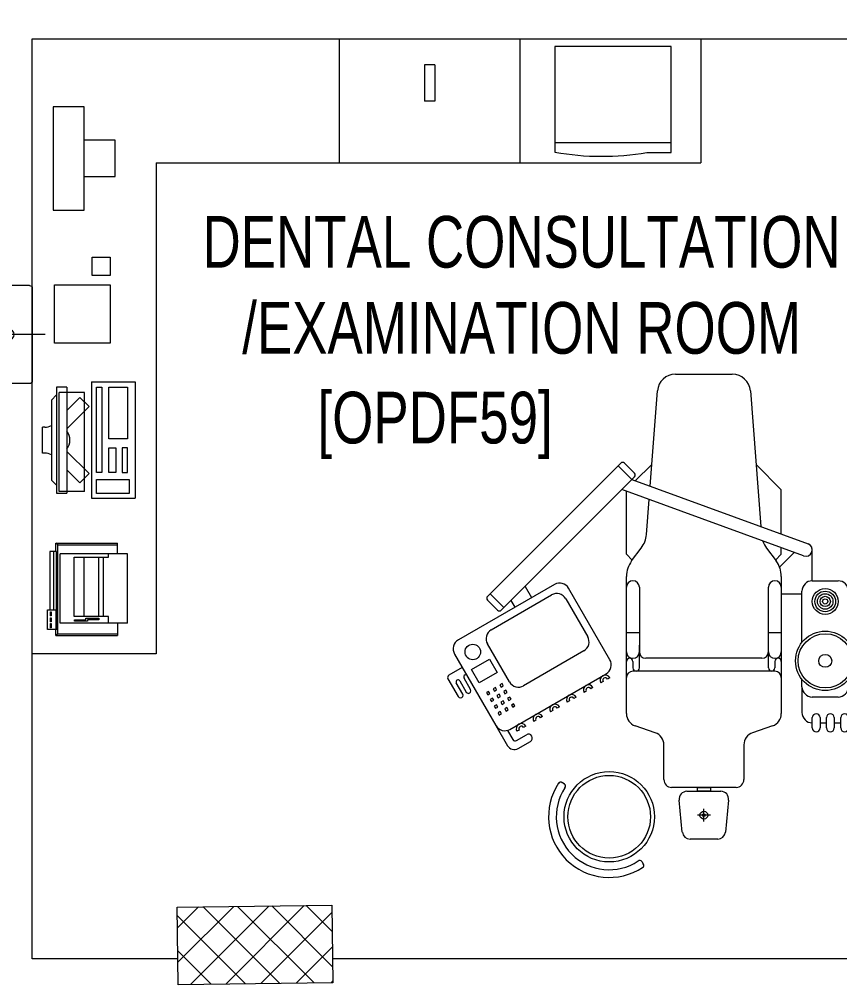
# Model space of a CAD drawing. Header units: millimetres. Extents: x -2143172 to 5255, y -610845 to 279739.
# Drawn here: x -1088167 to -1084990, y -580211 to -576472 of the extents above; entities that cross this region are included whole.
import ezdxf

# ---------------------------------------------------------------- set-up
doc = ezdxf.new("R2010")
doc.units = ezdxf.units.MM
doc.header["$LTSCALE"] = 30
doc.linetypes.add('HIDDEN', pattern=[9.525, 6.35, -3.175])
doc.layers.get('0').update_dxf_attribs({"lineweight": 5})
for name, color, linetype, lineweight in [('72_EGR_BASE_TEXT', 7, 'Continuous', 5), ('C-HYDR-CTCH', 6, 'Continuous', 5), ('Hatch', 252, 'Continuous', 5), ('LOADING', 163, 'Continuous', 5), ('SANIT', 250, 'Continuous', 5), ('Structure', 20, 'Continuous', 5), ('Walls', 32, 'Continuous', 5)]:
    doc.layers.add(name, color=color, linetype=linetype, lineweight=lineweight)
doc.styles.add('X3G_ENTITY_9EC9', font='swisscl.ttf', dxfattribs={"height": 0.2})
doc.styles.add('X3G_ENTITY_9F38', font='swisscl.ttf', dxfattribs={"height": 0.2})

# ---------------------------------------------------------------- blocks, each defined once
blk = doc.blocks.new('WC manta')
at = {"layer": 'SANIT'}
for p, q in [((-0.12, 0.19), (0.41, 0.19)), ((-0.13, 0.18), (-0.13, -0.18)), ((0.109, 0.18), (0.109, -0.18)), ((0.239, 0.13), (0.41, 0.13)), ((0.05, 0.09), (0.05, -0.09)), ((0.209, 0.1), (0.209, -0.1)), ((0.229, 0.1), (0.229, -0.1)), ((0.2955, 0.051), (0.3581, 0.0393)), ((-0.18, 0), (0.65, 0)), ((0.2955, -0.051), (0.3581, -0.0393)), ((0.239, -0.13), (0.41, -0.13)), ((-0.12, -0.19), (0.41, -0.19))]:
    blk.add_line(p, q, dxfattribs=at)
for centre, radius in [((0.159, 0.0752), 0.01), ((-0.04, 0), 0.02), ((0.159, -0.0753), 0.01)]:
    blk.add_circle(centre, radius, dxfattribs=at)
for centre, radius, start, end in [((-0.12, 0.18), 0.01, 90, 180), ((-0.05, 0.09), 0.1, 0, 90), ((0.119, 0.18), 0.01, 90, 180), ((0.41, 0), 0.19, 270, 90), ((0.239, 0.1), 0.03, 90, 180), ((0.259, 0.1), 0.03, 90, 180), ((0.3147, 0), 0.13, 270, 90), ((0.41, 0), 0.13, 270, 90), ((0.2882, 0.0117), 0.04, 79.4289, 141.525), ((0.3271, 0.0044), 0.04, 79.4289, 166.4176), ((0.3507, 0), 0.04, 280.5711, 79.4289), ((0.3029, 0), 0.0588, 141.525, 218.475), ((0.3454, 0), 0.0588, 166.4176, 193.5824), ((0.2882, -0.0117), 0.04, 218.475, 280.5711), ((0.3271, -0.0044), 0.04, 193.5824, 280.5711), ((-0.05, -0.09), 0.1, 270, 0), ((0.239, -0.1), 0.03, 180, 270), ((0.259, -0.1), 0.03, 180, 270), ((-0.12, -0.18), 0.01, 180, 270), ((0.119, -0.18), 0.01, 180, 270)]:
    blk.add_arc(centre, radius, start, end, dxfattribs=at)
blk = doc.blocks.new('A$C47696aed')
at = {"layer": 'Hatch'}
h = blk.add_hatch(dxfattribs=at)
h.set_pattern_fill('ANSI37', color=256, scale=30)
h.paths.add_polyline_path([(50952.7, 21917.9), (50348.7, 21909.7), (50352.6, 21621.3), (50956.6, 21629.5)])
h.paths.add_polyline_path([(43791.9, 21910.1), (43208.4, 21904.7), (43188.5, 21613.3), (43772, 21618.7)])
h.paths.add_polyline_path([(29414.9, 21902.8), (28815.8, 21898.7), (28810.1, 21605.6), (29409.2, 21609.7)])
h.paths.add_polyline_path([(36600.2, 21904.9), (35999, 21897.4), (35990.7, 21611.8), (36591.9, 21619.3)])
h.paths.add_polyline_path([(22195.7, 21912), (21589.3, 21890.2), (21603.8, 21597.6), (22210.2, 21619.5)])
h.paths.add_polyline_path([(15459.1, 21901.7), (14237.2, 21925.6), (14230.7, 21629.5), (15452.7, 21605.5)])
h.paths.add_polyline_path([(15473.2, 14701.6), (14258.2, 14685.8), (14244.7, 14393.4), (15459.7, 14409.1)])
h.paths.add_polyline_path([(15447.1, 7508.4), (14244, 7492.4), (14238.3, 7199.4), (15441.4, 7215.3)])
h.paths.add_polyline_path([(15465.6, 309.7), (14269, 298.3), (14271.8, 3.8), (15468.5, 15.2)])
h.paths.add_polyline_path([(7830.6, 311.8), (7227.1, 308.1), (7237.7, 22.6), (7841.3, 26.3)])
h.paths.add_polyline_path([(7815.2, 7509.8), (7218.4, 7511.4), (7218.2, 7210.2), (7815.1, 7208.6)])
h.paths.add_polyline_path([(7825.1, 14699.4), (7205.8, 14700.6), (7195.2, 14397.6), (7814.5, 14396.4)])
h.paths.add_polyline_path([(7801.7, 21878.7), (7201.1, 21893.2), (7197.5, 21603.6), (7798.1, 21589.1)])
h.paths.add_polyline_path([(602.6, 21876.9), (0, 21899.6), (1.9, 21611.2), (604.5, 21588.5)])
h.paths.add_polyline_path([(610.4, 7498.6), (8.3, 7491.6), (11.7, 7200), (613.7, 7206.9)])
h.paths.add_polyline_path([(627.9, 303.9), (29.5, 302.9), (34.3, 2.3), (632.7, 3.3)])
h.paths.add_polyline_path([(22214.6, 317.2), (21608.9, 304.3), (21614.6, 3.1), (22220.3, 16)])
h.paths.add_polyline_path([(22208.1, 7509.7), (21613.7, 7492.1), (21615.8, 7195.5), (22210.2, 7213.1)])
h.paths.add_polyline_path([(22199.3, 14717.7), (21600.4, 14710), (21604.4, 14409.9), (22203.4, 14417.6)])
h.paths.add_polyline_path([(29399.7, 14702.4), (28797.7, 14707.1), (28802, 14415), (29403.9, 14410.3)])
h.paths.add_polyline_path([(29403.4, 7519.8), (28799.6, 7502.2), (28813, 7202.1), (29413.1, 7223.2)])
h.paths.add_polyline_path([(29419.5, 303.8), (28815.7, 310.4), (28813.3, 24.7), (29417.2, 18.1)])
h.paths.add_polyline_path([(36618, 314.2), (36020.7, 299.7), (36029.7, 0), (36627, 14.6)])
h.paths.add_polyline_path([(36610.7, 7502.6), (36009.5, 7504.5), (36010.6, 7207.3), (36611.9, 7205.4)])
h.paths.add_polyline_path([(36574.3, 14706.4), (35993.4, 14711.1), (36013.1, 14421.3), (36594, 14416.6)])
h.paths.add_polyline_path([(43777.6, 14705.7), (43180, 14719.4), (43182, 14427.5), (43779.6, 14413.8)])
h.paths.add_polyline_path([(43778.6, 7507.1), (43210.2, 7499.5), (43212, 7205.4), (43780.5, 7213)])
h.paths.add_polyline_path([(43815.7, 310), (43210.4, 307.3), (43211.8, 2.8), (43817, 5.4)])
h.paths.add_polyline_path([(50989.9, 309.5), (50401.9, 325.5), (50388.7, 18.3), (50976.7, 2.3)])
h.paths.add_polyline_path([(50974.1, 7508.9), (50370.9, 7510), (50368.9, 7213.4), (50972.2, 7212.3)])
at = {"layer": 'C-HYDR-CTCH', "color": 4, "flags": 128}
blk.add_lwpolyline([(21600.4, 14710), (22199.3, 14717.7), (22203.4, 14417.6), (21604.4, 14409.9), (21600.4, 14710)], dxfattribs=at)
blk = doc.blocks.new('ME19011A-P')
for p, q in [((-0.425, 0), (0.425, 0)), ((-0.425, 0), (-0.425, -0.015)), ((0.425, 0), (0.425, -0.015)), ((-0.425, -0.015), (0.425, -0.015)), ((-0.3675, -0.0198), (-0.2325, -0.0198)), ((-0.3675, -0.0198), (-0.3675, -0.0399)), ((-0.36, -0.015), (-0.36, -0.0198)), ((-0.24, -0.015), (-0.24, -0.0198)), ((-0.2325, -0.0198), (-0.2325, -0.0399)), ((-0.15, -0.015), (-0.15, -0.04)), ((-0.15, -0.025), (0, -0.025)), ((-0.0606, -0.0371), (-0.0787, -0.0432)), ((-0.0402, -0.0312), (-0.0496, -0.0337)), ((-0.0376, -0.0409), (-0.0402, -0.0312)), ((0, -0.015), (0, -0.04)), ((0.1, -0.015), (0.1, -0.045)), ((0.1, -0.035), (0.2, -0.035)), ((0.2, -0.045), (0.2, -0.015)), ((0.2818, -0.015), (0.2484, -0.015)), ((0.2484, -0.0243), (0.2484, -0.015)), ((0.2818, -0.0243), (0.2484, -0.0243)), ((0.2818, -0.0243), (0.2818, -0.015)), ((0.3211, -0.015), (0.2877, -0.015)), ((0.2877, -0.015), (0.2877, -0.0531)), ((0.3211, -0.0243), (0.2877, -0.0243)), ((0.3211, -0.0531), (0.3211, -0.015)), ((0.3623, -0.015), (0.3289, -0.015)), ((0.3289, -0.015), (0.3289, -0.0531)), ((0.3623, -0.0243), (0.3289, -0.0243)), ((0.3623, -0.0531), (0.3623, -0.015)), ((0.3682, -0.0243), (0.3682, -0.015)), ((0.3682, -0.015), (0.4016, -0.015)), ((0.3682, -0.0243), (0.4016, -0.0243)), ((0.4016, -0.0243), (0.4016, -0.015)), ((-0.3675, -0.0399), (-0.2325, -0.0399)), ((-0.15, -0.04), (-0.1187, -0.04)), ((-0.0887, -0.04), (-0.0637, -0.04)), ((-0.0787, -0.0432), (-0.077, -0.0497)), ((-0.0582, -0.046), (-0.077, -0.0497)), ((-0.047, -0.0434), (-0.0376, -0.0409)), ((-0.0379, -0.04), (0, -0.04)), ((0.1, -0.045), (0.2, -0.045)), ((0.2877, -0.0531), (0.3211, -0.0531)), ((0.3289, -0.0531), (0.3623, -0.0531))]:
    blk.add_line(p, q)
at = {"color": 8, "const_width": 0.000601}
for points in [[(0.3044, -0.0531, -0.184574), (0.2977, -0.0636, -1.44364), (0.2961, -0.0581, -0.837915), (0.2969, -0.0664, -0.30536), (0.2839, -0.062, -1.584726), (0.2894, -0.0609, -0.253153), (0.2827, -0.0684, -0.874198), (0.2775, -0.0585, -0.915253), (0.2791, -0.0658, -0.223821), (0.2683, -0.0644, -1.703343), (0.272, -0.0597, -0.588962), (0.2621, -0.068, -0.717795), (0.2625, -0.0581, -0.983104), (0.2645, -0.0644, -0.326362), (0.2534, -0.0609, -0.758716), (0.2609, -0.0514, -0.906186), (0.2593, -0.0565, -0.189488), (0.2526, -0.0522, -0.7948), (0.2613, -0.0423, -1.223996), (0.2574, -0.047, -0.072149), (0.2534, -0.0403, -0.645886), (0.2609, -0.0324, -1.366917), (0.2574, -0.0371, -0.078415), (0.2542, -0.0308, -0.723006), (0.2613, -0.0256, -1.105484), (0.2582, -0.0292, -0.221197), (0.2566, -0.0243, -0.221197)], [(0.3456, -0.0531, 0.184574), (0.3523, -0.0636, 1.44364), (0.3539, -0.0581, 0.837915), (0.3531, -0.0664, 0.30536), (0.3661, -0.062, 1.584726), (0.3606, -0.0609, 0.253153), (0.3673, -0.0684, 0.874198), (0.3725, -0.0585, 0.915253), (0.3709, -0.0658, 0.223821), (0.3817, -0.0644, 1.703343), (0.378, -0.0597, 0.588962), (0.3879, -0.068, 0.717795), (0.3875, -0.0581, 0.983104), (0.3855, -0.0644, 0.326362), (0.3966, -0.0609, 0.758716), (0.3891, -0.0514, 0.906186), (0.3907, -0.0565, 0.189488), (0.3974, -0.0522, 0.7948), (0.3887, -0.0423, 1.223996), (0.3926, -0.047, 0.072149), (0.3966, -0.0403, 0.645886), (0.3891, -0.0324, 1.366917), (0.3926, -0.0371, 0.078415), (0.3958, -0.0308, 0.723006), (0.3887, -0.0256, 1.105484), (0.3918, -0.0292, 0.221197), (0.3934, -0.0243, 0.221197)]]:
    blk.add_lwpolyline(points, format="xyb", dxfattribs=at)
blk.add_lwpolyline([(-0.1187, -0.0482), (-0.0887, -0.0482), (-0.0887, -0.0382), (-0.1187, -0.0382)], close=True)
blk.add_circle((-0.0537, -0.04), 0.0075)
for centre, radius, start, end in [((-0.1037, -0.04), 0.01, 10.4593, 169.5407), ((-0.1037, -0.04), 0.0075, 14.0075, 165.9925), ((-0.0537, -0.04), 0.01, 45, 180)]:
    blk.add_arc(centre, radius, start, end)
blk = doc.blocks.new('M.44.57.64')
at = {"layer": 'LOADING', "xscale": 1000.000000000002, "yscale": 1000.000000000002, "zscale": 1000.000000000002, "rotation": 225.9999036123427}
blk.add_blockref('ME19011A-P', (-80806.9, 16720.7), dxfattribs=at)
blk = doc.blocks.new('3-Wall-hung vitreous china basin -  Khroma - 327651xx0 - 327651000 White-4272088-4-Second Floor Level')
at = {"layer": 'LOADING'}
for p, q in [((475, 489.5), (-225, 489.5)), ((-225, 489.5), (-225, 10)), ((475, 10), (475, 489.5)), ((105, 250), (145, 250)), ((105, 110), (105, 250)), ((145, 110), (145, 250)), ((105, 110), (145, 110))]:
    blk.add_line(p, q, dxfattribs=at)
blk = doc.blocks.new('D.110.51.53')
blk.add_lwpolyline([(285914, 4547), (286139, 4547), (286139, 4332), (285914, 4332), (285914, 4547)])
blk = doc.blocks.new('D.111.03.06')
blk.add_lwpolyline([(292372, 3690), (292442, 3690), (292442, 3620), (292372, 3620), (292372, 3690)])
blk = doc.blocks.new('D.122.06.11')
for points in [[(285783, 4268), (285783, 4268), (285783, 4388), (285713, 4388), (285643, 4388), (285643, 4268)], [(285513, 4148), (285913, 4148), (285913, 4268), (285513, 4268), (285513, 4148)]]:
    blk.add_lwpolyline(points)
blk = doc.blocks.new('ITCWLS1-P')
for p, q in [((-0.17, 0.45), (-0.17, 0)), ((-0.17, 0.45), (0, 0.45)), ((0, 0.45), (0, 0)), ((-0.2651, 0.43, 0), (-0.3051, 0.43, 0)), ((-0.3051, 0.43, 0), (-0.3051, 0.02, 0)), ((-0.2651, 0.43, 0), (-0.2651, 0.02, 0)), ((-0.1496, 0.4305), (-0.1291, 0.4305)), ((-0.1291, 0.4305), (-0.1291, 0.4089)), ((-0.3251, 0.38, 0), (-0.3051, 0.4, 0)), ((-0.3251, 0.38, 0), (-0.3251, 0.07, 0)), ((-0.3251, 0.07, 0), (-0.3051, 0.05, 0)), ((-0.3051, 0.02, 0), (-0.2651, 0.02, 0)), ((-0.17, 0), (0, 0))]:
    blk.add_line(p, q)
at = {"color": 8, "linetype": 'HIDDEN'}
for p, q in [((-0.197, 0.4094), (-0.295, 0.4094)), ((-0.295, 0.0264), (-0.295, 0.4094)), ((-0.197, 0.0264), (-0.197, 0.4094)), ((-0.197, 0.0264), (-0.295, 0.0264))]:
    blk.add_line(p, q, dxfattribs=at)
at = {"color": 1, "extrusion": (2.48281e-10, 3.18408e-10, -1)}
for p, q in [((-0.2651, 0.3395), (-0.2144, 0.3902)), ((-0.1791, 0.3548), (-0.2144, 0.3902)), ((-0.2651, 0.2688), (-0.1791, 0.3548))]:
    blk.add_line(p, q, dxfattribs=at)
at = {"color": 1}
for p, q in [((-0.3503, 0.275), (-0.3596, 0.275)), ((-0.3596, 0.175), (-0.3596, 0.275)), ((-0.3503, 0.175), (-0.3596, 0.175))]:
    blk.add_line(p, q, dxfattribs=at)
at = {"color": 1, "extrusion": (2.48281e-10, -3.18408e-10, -1)}
for p, q in [((-0.2651, 0.1812), (-0.1791, 0.0952)), ((-0.2651, 0.1105), (-0.2144, 0.0598)), ((-0.1791, 0.0952), (-0.2144, 0.0598))]:
    blk.add_line(p, q, dxfattribs=at)
blk.add_lwpolyline([(-0.1291, 0.4089), (-0.1291, 0.1), (-0.1496, 0.1), (-0.1496, 0.4305)])
for points in [[(-0.1019, 0.4305), (-0.0304, 0.4305), (-0.0304, 0.2294), (-0.1019, 0.2294)], [(-0.1019, 0.1954), (-0.0747, 0.1954), (-0.0747, 0.1), (-0.1019, 0.1)], [(-0.0304, 0.1954), (-0.0508, 0.1954), (-0.0508, 0.1), (-0.0304, 0.1)], [(-0.1496, 0.0727), (-0.0236, 0.0727), (-0.0236, 0.0182), (-0.1496, 0.0182)]]:
    blk.add_lwpolyline(points, close=True)
at = {"color": 250, "linetype": 'Continuous'}
for points in [[(-0.1496, 0.1), (-0.1496, 0.1), (-0.1496, 0.1), (-0.1496, 0.1), (-0.1496, 0.1), (-0.1496, 0.1), (-0.1496, 0.1), (-0.1496, 0.1), (-0.1496, 0.1)], [(-0.1496, 0.1), (-0.1496, 0.1), (-0.1496, 0.1), (-0.1496, 0.1), (-0.1496, 0.1), (-0.1496, 0.1), (-0.1496, 0.1), (-0.1496, 0.1), (-0.1496, 0.1), (-0.1496, 0.1), (-0.1496, 0.1), (-0.1496, 0.1), (-0.1496, 0.1), (-0.1496, 0.1), (-0.1496, 0.1), (-0.1496, 0.1), (-0.1496, 0.1), (-0.1496, 0.1)], [(-0.1496, 0.1), (-0.1496, 0.1), (-0.1496, 0.1), (-0.1496, 0.1), (-0.1496, 0.1), (-0.1496, 0.1), (-0.1496, 0.1), (-0.1496, 0.1), (-0.1496, 0.1), (-0.1496, 0.1)], [(-0.1496, 0.1), (-0.1496, 0.1), (-0.1496, 0.1), (-0.1496, 0.1), (-0.1496, 0.1), (-0.1496, 0.1), (-0.1496, 0.1)], [(-0.1496, 0.1), (-0.1496, 0.1), (-0.1496, 0.1), (-0.1496, 0.1), (-0.1496, 0.1), (-0.1496, 0.1), (-0.1496, 0.1), (-0.1496, 0.1), (-0.1496, 0.1), (-0.1496, 0.1)], [(-0.1496, 0.1), (-0.1496, 0.1), (-0.1496, 0.1), (-0.1496, 0.1), (-0.1496, 0.1), (-0.1496, 0.1), (-0.1496, 0.1), (-0.1496, 0.1), (-0.1496, 0.1), (-0.1496, 0.1), (-0.1496, 0.1), (-0.1496, 0.1), (-0.1496, 0.1), (-0.1496, 0.1), (-0.1496, 0.1)], [(-0.1496, 0.1), (-0.1496, 0.1), (-0.1496, 0.1), (-0.1496, 0.1), (-0.1496, 0.1), (-0.1496, 0.1), (-0.1496, 0.1), (-0.1496, 0.1), (-0.1496, 0.1), (-0.1496, 0.1)], [(-0.1496, 0.1), (-0.1496, 0.1), (-0.1496, 0.1), (-0.1496, 0.1), (-0.1496, 0.1), (-0.1496, 0.1), (-0.1496, 0.1), (-0.1496, 0.1), (-0.1496, 0.1), (-0.1496, 0.1)], [(-0.1496, 0.1), (-0.1496, 0.1), (-0.1496, 0.1), (-0.1496, 0.1), (-0.1496, 0.1), (-0.1496, 0.1), (-0.1496, 0.1), (-0.1496, 0.1), (-0.1496, 0.1), (-0.1496, 0.1), (-0.1496, 0.1), (-0.1496, 0.1), (-0.1496, 0.1), (-0.1496, 0.1), (-0.1496, 0.1), (-0.1496, 0.1), (-0.1496, 0.1), (-0.1496, 0.1), (-0.1496, 0.1), (-0.1496, 0.1), (-0.1496, 0.1), (-0.1496, 0.1), (-0.1496, 0.1), (-0.1496, 0.1), (-0.1496, 0.1), (-0.1496, 0.1), (-0.1496, 0.1), (-0.1496, 0.1), (-0.1496, 0.1), (-0.1496, 0.1), (-0.1496, 0.1), (-0.1496, 0.1), (-0.1496, 0.1), (-0.1496, 0.1), (-0.1496, 0.1), (-0.1496, 0.1), (-0.1496, 0.1), (-0.1496, 0.1), (-0.1496, 0.1), (-0.1496, 0.1), (-0.1496, 0.1), (-0.1496, 0.1), (-0.1496, 0.1), (-0.1496, 0.1), (-0.1496, 0.1), (-0.1496, 0.1), (-0.1496, 0.1), (-0.1496, 0.1), (-0.1496, 0.1), (-0.1496, 0.1), (-0.1496, 0.1), (-0.1496, 0.1), (-0.1496, 0.1), (-0.1496, 0.1)], [(-0.1496, 0.1), (-0.1496, 0.1), (-0.1496, 0.1), (-0.1496, 0.1), (-0.1496, 0.1), (-0.1496, 0.1), (-0.1496, 0.1), (-0.1496, 0.1), (-0.1496, 0.1), (-0.1496, 0.1), (-0.1496, 0.1), (-0.1496, 0.1), (-0.1496, 0.1), (-0.1496, 0.1), (-0.1496, 0.1), (-0.1496, 0.1), (-0.1496, 0.1), (-0.1496, 0.1), (-0.1496, 0.1), (-0.1496, 0.1), (-0.1496, 0.1), (-0.1496, 0.1), (-0.1496, 0.1), (-0.1496, 0.1), (-0.1496, 0.1), (-0.1496, 0.1), (-0.1496, 0.1), (-0.1496, 0.1), (-0.1496, 0.1), (-0.1496, 0.1), (-0.1496, 0.1), (-0.1496, 0.1), (-0.1496, 0.1), (-0.1496, 0.1), (-0.1496, 0.1), (-0.1496, 0.1), (-0.1496, 0.1), (-0.1496, 0.1), (-0.1496, 0.1), (-0.1496, 0.1), (-0.1496, 0.1), (-0.1496, 0.1), (-0.1496, 0.1), (-0.1496, 0.1), (-0.1496, 0.1), (-0.1496, 0.1), (-0.1496, 0.1), (-0.1496, 0.1), (-0.1496, 0.1), (-0.1496, 0.1), (-0.1496, 0.1), (-0.1496, 0.1), (-0.1496, 0.1), (-0.1496, 0.1), (-0.1496, 0.1), (-0.1496, 0.1), (-0.1496, 0.1), (-0.1496, 0.1), (-0.1496, 0.1), (-0.1496, 0.1), (-0.1496, 0.1), (-0.1496, 0.1), (-0.1496, 0.1), (-0.1496, 0.1), (-0.1496, 0.1), (-0.1496, 0.1), (-0.1496, 0.1), (-0.1496, 0.1), (-0.1496, 0.1), (-0.1496, 0.1), (-0.1496, 0.1), (-0.1496, 0.1), (-0.1496, 0.1), (-0.1496, 0.1), (-0.1496, 0.1), (-0.1496, 0.1), (-0.1496, 0.1), (-0.1496, 0.1), (-0.1496, 0.1), (-0.1496, 0.1), (-0.1496, 0.1), (-0.1496, 0.1), (-0.1496, 0.1), (-0.1496, 0.1), (-0.1496, 0.1), (-0.1496, 0.1), (-0.1496, 0.1), (-0.1496, 0.1), (-0.1496, 0.1)], [(-0.1496, 0.1), (-0.1496, 0.1), (-0.1496, 0.1), (-0.1496, 0.1), (-0.1496, 0.1), (-0.1496, 0.1), (-0.1496, 0.1), (-0.1496, 0.1), (-0.1496, 0.1), (-0.1496, 0.1), (-0.1496, 0.1), (-0.1496, 0.1)], [(-0.1496, 0.1), (-0.1496, 0.1), (-0.1496, 0.1), (-0.1496, 0.1), (-0.1496, 0.1), (-0.1496, 0.1), (-0.1496, 0.1)], [(-0.1496, 0.1), (-0.1496, 0.1), (-0.1496, 0.1), (-0.1496, 0.1), (-0.1496, 0.1), (-0.1496, 0.1), (-0.1496, 0.1), (-0.1496, 0.1), (-0.1496, 0.1), (-0.1496, 0.1), (-0.1496, 0.1), (-0.1496, 0.1), (-0.1496, 0.1), (-0.1496, 0.1), (-0.1496, 0.1), (-0.1496, 0.1), (-0.1496, 0.1)], [(-0.1496, 0.1), (-0.1496, 0.1), (-0.1496, 0.1), (-0.1496, 0.1), (-0.1496, 0.1), (-0.1496, 0.1), (-0.1496, 0.1), (-0.1496, 0.1), (-0.1496, 0.1), (-0.1496, 0.1), (-0.1496, 0.1), (-0.1496, 0.1), (-0.1496, 0.1), (-0.1496, 0.1), (-0.1496, 0.1), (-0.1496, 0.1), (-0.1496, 0.1), (-0.1496, 0.1), (-0.1496, 0.1), (-0.1496, 0.1), (-0.1496, 0.1), (-0.1496, 0.1), (-0.1496, 0.1), (-0.1496, 0.1), (-0.1496, 0.1), (-0.1496, 0.1), (-0.1496, 0.1), (-0.1496, 0.1), (-0.1496, 0.1), (-0.1496, 0.1), (-0.1496, 0.1), (-0.1496, 0.1), (-0.1496, 0.1), (-0.1496, 0.1), (-0.1496, 0.1), (-0.1496, 0.1), (-0.1496, 0.1), (-0.1496, 0.1), (-0.1496, 0.1), (-0.1496, 0.1), (-0.1496, 0.1), (-0.1496, 0.1), (-0.1496, 0.1), (-0.1496, 0.1), (-0.1496, 0.1), (-0.1496, 0.1), (-0.1496, 0.1), (-0.1496, 0.1), (-0.1496, 0.1), (-0.1496, 0.1), (-0.1496, 0.1), (-0.1496, 0.1), (-0.1496, 0.1), (-0.1496, 0.1), (-0.1496, 0.1), (-0.1496, 0.1), (-0.1496, 0.1), (-0.1496, 0.1), (-0.1496, 0.1), (-0.1496, 0.1), (-0.1496, 0.1), (-0.1496, 0.1), (-0.1496, 0.1), (-0.1496, 0.1), (-0.1496, 0.1), (-0.1496, 0.1), (-0.1496, 0.1), (-0.1496, 0.1), (-0.1496, 0.1), (-0.1496, 0.1), (-0.1496, 0.1), (-0.1496, 0.1), (-0.1496, 0.1), (-0.1496, 0.1), (-0.1496, 0.1), (-0.1496, 0.1), (-0.1496, 0.1), (-0.1496, 0.1), (-0.1496, 0.1), (-0.1496, 0.1), (-0.1496, 0.1), (-0.1496, 0.1), (-0.1496, 0.1), (-0.1496, 0.1), (-0.1496, 0.1), (-0.1496, 0.1), (-0.1496, 0.1), (-0.1496, 0.1), (-0.1496, 0.1), (-0.1496, 0.1), (-0.1496, 0.1), (-0.1496, 0.1), (-0.1496, 0.1), (-0.1496, 0.1), (-0.1496, 0.1), (-0.1496, 0.1), (-0.1496, 0.1), (-0.1496, 0.1), (-0.1496, 0.1), (-0.1496, 0.1), (-0.1496, 0.1), (-0.1496, 0.1), (-0.1496, 0.1), (-0.1496, 0.1), (-0.1496, 0.1), (-0.1496, 0.1), (-0.1496, 0.1), (-0.1496, 0.1), (-0.1496, 0.1), (-0.1496, 0.1), (-0.1496, 0.1)], [(-0.1496, 0.1), (-0.1496, 0.1), (-0.1496, 0.1), (-0.1496, 0.1), (-0.1496, 0.1), (-0.1496, 0.1), (-0.1496, 0.1), (-0.1496, 0.1)]]:
    blk.add_lwpolyline(points, dxfattribs=at)
for points in [[(-0.1496, 0.1), (-0.1496, 0.1), (-0.1496, 0.1), (-0.1496, 0.1), (-0.1496, 0.1), (-0.1496, 0.1), (-0.1496, 0.1), (-0.1496, 0.1), (-0.1496, 0.1), (-0.1496, 0.1), (-0.1496, 0.1), (-0.1496, 0.1), (-0.1496, 0.1), (-0.1496, 0.1), (-0.1496, 0.1), (-0.1496, 0.1), (-0.1496, 0.1), (-0.1496, 0.1), (-0.1496, 0.1), (-0.1496, 0.1), (-0.1496, 0.1), (-0.1496, 0.1), (-0.1496, 0.1), (-0.1496, 0.1), (-0.1496, 0.1), (-0.1496, 0.1), (-0.1496, 0.1), (-0.1496, 0.1), (-0.1496, 0.1), (-0.1496, 0.1), (-0.1496, 0.1), (-0.1496, 0.1), (-0.1496, 0.1), (-0.1496, 0.1), (-0.1496, 0.1), (-0.1496, 0.1), (-0.1496, 0.1), (-0.1496, 0.1), (-0.1496, 0.1), (-0.1496, 0.1), (-0.1496, 0.1), (-0.1496, 0.1), (-0.1496, 0.1), (-0.1496, 0.1), (-0.1496, 0.1), (-0.1496, 0.1), (-0.1496, 0.1), (-0.1496, 0.1), (-0.1496, 0.1), (-0.1496, 0.1), (-0.1496, 0.1), (-0.1496, 0.1), (-0.1496, 0.1), (-0.1496, 0.1), (-0.1496, 0.1), (-0.1496, 0.1), (-0.1496, 0.1), (-0.1496, 0.1), (-0.1496, 0.1), (-0.1496, 0.1), (-0.1496, 0.1), (-0.1496, 0.1), (-0.1496, 0.1), (-0.1496, 0.1), (-0.1496, 0.1), (-0.1496, 0.1), (-0.1496, 0.1), (-0.1496, 0.1), (-0.1496, 0.1), (-0.1496, 0.1), (-0.1496, 0.1), (-0.1496, 0.1), (-0.1496, 0.1), (-0.1496, 0.1), (-0.1496, 0.1), (-0.1496, 0.1), (-0.1496, 0.1), (-0.1496, 0.1), (-0.1496, 0.1), (-0.1496, 0.1), (-0.1496, 0.1), (-0.1496, 0.1), (-0.1496, 0.1), (-0.1496, 0.1), (-0.1496, 0.1), (-0.1496, 0.1), (-0.1496, 0.1), (-0.1496, 0.1), (-0.1496, 0.1), (-0.1496, 0.1), (-0.1496, 0.1), (-0.1496, 0.1), (-0.1496, 0.1), (-0.1496, 0.1), (-0.1496, 0.1), (-0.1496, 0.1), (-0.1496, 0.1), (-0.1496, 0.1), (-0.1496, 0.1), (-0.1496, 0.1), (-0.1496, 0.1), (-0.1496, 0.1), (-0.1496, 0.1), (-0.1496, 0.1), (-0.1496, 0.1), (-0.1496, 0.1), (-0.1496, 0.1), (-0.1496, 0.1), (-0.1496, 0.1), (-0.1496, 0.1), (-0.1496, 0.1), (-0.1496, 0.1), (-0.1496, 0.1), (-0.1496, 0.1), (-0.1496, 0.1), (-0.1496, 0.1), (-0.1496, 0.1), (-0.1496, 0.1), (-0.1496, 0.1), (-0.1496, 0.1), (-0.1496, 0.1), (-0.1496, 0.1), (-0.1496, 0.1), (-0.1496, 0.1), (-0.1496, 0.1), (-0.1496, 0.1), (-0.1496, 0.1), (-0.1496, 0.1), (-0.1496, 0.1), (-0.1496, 0.1), (-0.1496, 0.1), (-0.1496, 0.1), (-0.1496, 0.1), (-0.1496, 0.1), (-0.1496, 0.1), (-0.1496, 0.1), (-0.1496, 0.1), (-0.1496, 0.1), (-0.1496, 0.1), (-0.1496, 0.1), (-0.1496, 0.1), (-0.1496, 0.1), (-0.1496, 0.1), (-0.1496, 0.1), (-0.1496, 0.1), (-0.1496, 0.1), (-0.1496, 0.1), (-0.1496, 0.1), (-0.1496, 0.1), (-0.1496, 0.1), (-0.1496, 0.1), (-0.1496, 0.1), (-0.1496, 0.1), (-0.1496, 0.1), (-0.1496, 0.1), (-0.1496, 0.1), (-0.1496, 0.1), (-0.1496, 0.1), (-0.1496, 0.1), (-0.1496, 0.1), (-0.1496, 0.1), (-0.1496, 0.1), (-0.1496, 0.1), (-0.1496, 0.1), (-0.1496, 0.1), (-0.1496, 0.1), (-0.1496, 0.1), (-0.1496, 0.1), (-0.1496, 0.1), (-0.1496, 0.1), (-0.1496, 0.1), (-0.1496, 0.1), (-0.1496, 0.1), (-0.1496, 0.1), (-0.1496, 0.1), (-0.1496, 0.1), (-0.1496, 0.1), (-0.1496, 0.1), (-0.1496, 0.1), (-0.1496, 0.1), (-0.1496, 0.1), (-0.1496, 0.1), (-0.1496, 0.1), (-0.1496, 0.1), (-0.1496, 0.1), (-0.1496, 0.1), (-0.1496, 0.1), (-0.1496, 0.1), (-0.1496, 0.1), (-0.1496, 0.1), (-0.1496, 0.1), (-0.1496, 0.1), (-0.1496, 0.1), (-0.1496, 0.1), (-0.1496, 0.1), (-0.1496, 0.1), (-0.1496, 0.1), (-0.1496, 0.1), (-0.1496, 0.1), (-0.1496, 0.1), (-0.1496, 0.1), (-0.1496, 0.1), (-0.1496, 0.1), (-0.1496, 0.1), (-0.1496, 0.1), (-0.1496, 0.1), (-0.1496, 0.1), (-0.1496, 0.1), (-0.1496, 0.1), (-0.1496, 0.1), (-0.1496, 0.1), (-0.1496, 0.1), (-0.1496, 0.1), (-0.1496, 0.1), (-0.1496, 0.1), (-0.1496, 0.1), (-0.1496, 0.1), (-0.1496, 0.1), (-0.1496, 0.1), (-0.1496, 0.1), (-0.1496, 0.1), (-0.1496, 0.1), (-0.1496, 0.1), (-0.1496, 0.1), (-0.1496, 0.1), (-0.1496, 0.1), (-0.1496, 0.1), (-0.1496, 0.1), (-0.1496, 0.1), (-0.1496, 0.1), (-0.1496, 0.1), (-0.1496, 0.1), (-0.1496, 0.1), (-0.1496, 0.1), (-0.1496, 0.1), (-0.1496, 0.1), (-0.1496, 0.1), (-0.1496, 0.1), (-0.1496, 0.1), (-0.1496, 0.1), (-0.1496, 0.1), (-0.1496, 0.1), (-0.1496, 0.1), (-0.1496, 0.1), (-0.1496, 0.1), (-0.1496, 0.1), (-0.1496, 0.1), (-0.1496, 0.1), (-0.1496, 0.1), (-0.1496, 0.1), (-0.1496, 0.1), (-0.1496, 0.1), (-0.1496, 0.1), (-0.1496, 0.1), (-0.1496, 0.1), (-0.1496, 0.1), (-0.1496, 0.1), (-0.1496, 0.1), (-0.1496, 0.1), (-0.1496, 0.1), (-0.1496, 0.1), (-0.1496, 0.1), (-0.1496, 0.1), (-0.1496, 0.1), (-0.1496, 0.1), (-0.1496, 0.1), (-0.1496, 0.1), (-0.1496, 0.1), (-0.1496, 0.1), (-0.1496, 0.1), (-0.1496, 0.1), (-0.1496, 0.1), (-0.1496, 0.1), (-0.1496, 0.1), (-0.1496, 0.1), (-0.1496, 0.1), (-0.1496, 0.1)], [(-0.1496, 0.1), (-0.1496, 0.1), (-0.1496, 0.1), (-0.1496, 0.1), (-0.1496, 0.1), (-0.1496, 0.1), (-0.1496, 0.1), (-0.1496, 0.1), (-0.1496, 0.1), (-0.1496, 0.1), (-0.1496, 0.1), (-0.1496, 0.1), (-0.1496, 0.1), (-0.1496, 0.1), (-0.1496, 0.1), (-0.1496, 0.1), (-0.1496, 0.1), (-0.1496, 0.1), (-0.1496, 0.1), (-0.1496, 0.1), (-0.1496, 0.1), (-0.1496, 0.1), (-0.1496, 0.1), (-0.1496, 0.1), (-0.1496, 0.1), (-0.1496, 0.1), (-0.1496, 0.1), (-0.1496, 0.1), (-0.1496, 0.1), (-0.1496, 0.1), (-0.1496, 0.1), (-0.1496, 0.1), (-0.1496, 0.1), (-0.1496, 0.1), (-0.1496, 0.1), (-0.1496, 0.1), (-0.1496, 0.1), (-0.1496, 0.1), (-0.1496, 0.1), (-0.1496, 0.1), (-0.1496, 0.1), (-0.1496, 0.1), (-0.1496, 0.1), (-0.1496, 0.1), (-0.1496, 0.1), (-0.1496, 0.1), (-0.1496, 0.1), (-0.1496, 0.1), (-0.1496, 0.1), (-0.1496, 0.1), (-0.1496, 0.1), (-0.1496, 0.1), (-0.1496, 0.1), (-0.1496, 0.1), (-0.1496, 0.1), (-0.1496, 0.1), (-0.1496, 0.1), (-0.1496, 0.1), (-0.1496, 0.1), (-0.1496, 0.1), (-0.1496, 0.1), (-0.1496, 0.1), (-0.1496, 0.1), (-0.1496, 0.1), (-0.1496, 0.1), (-0.1496, 0.1), (-0.1496, 0.1), (-0.1496, 0.1), (-0.1496, 0.1), (-0.1496, 0.1), (-0.1496, 0.1), (-0.1496, 0.1), (-0.1496, 0.1), (-0.1496, 0.1), (-0.1496, 0.1), (-0.1496, 0.1), (-0.1496, 0.1), (-0.1496, 0.1), (-0.1496, 0.1), (-0.1496, 0.1), (-0.1496, 0.1), (-0.1496, 0.1), (-0.1496, 0.1), (-0.1496, 0.1), (-0.1496, 0.1), (-0.1496, 0.1), (-0.1496, 0.1), (-0.1496, 0.1), (-0.1496, 0.1), (-0.1496, 0.1), (-0.1496, 0.1), (-0.1496, 0.1), (-0.1496, 0.1), (-0.1496, 0.1), (-0.1496, 0.1), (-0.1496, 0.1), (-0.1496, 0.1), (-0.1496, 0.1), (-0.1496, 0.1), (-0.1496, 0.1), (-0.1496, 0.1), (-0.1496, 0.1), (-0.1496, 0.1), (-0.1496, 0.1), (-0.1496, 0.1), (-0.1496, 0.1), (-0.1496, 0.1), (-0.1496, 0.1), (-0.1496, 0.1), (-0.1496, 0.1), (-0.1496, 0.1), (-0.1496, 0.1), (-0.1496, 0.1), (-0.1496, 0.1), (-0.1496, 0.1), (-0.1496, 0.1), (-0.1496, 0.1), (-0.1496, 0.1), (-0.1496, 0.1), (-0.1496, 0.1), (-0.1496, 0.1), (-0.1496, 0.1), (-0.1496, 0.1), (-0.1496, 0.1), (-0.1496, 0.1), (-0.1496, 0.1), (-0.1496, 0.1), (-0.1496, 0.1), (-0.1496, 0.1), (-0.1496, 0.1), (-0.1496, 0.1), (-0.1496, 0.1), (-0.1496, 0.1), (-0.1496, 0.1), (-0.1496, 0.1), (-0.1496, 0.1), (-0.1496, 0.1), (-0.1496, 0.1), (-0.1496, 0.1), (-0.1496, 0.1), (-0.1496, 0.1), (-0.1496, 0.1), (-0.1496, 0.1), (-0.1496, 0.1), (-0.1496, 0.1), (-0.1496, 0.1), (-0.1496, 0.1), (-0.1496, 0.1), (-0.1496, 0.1), (-0.1496, 0.1), (-0.1496, 0.1), (-0.1496, 0.1), (-0.1496, 0.1), (-0.1496, 0.1), (-0.1496, 0.1), (-0.1496, 0.1), (-0.1496, 0.1), (-0.1496, 0.1), (-0.1496, 0.1), (-0.1496, 0.1), (-0.1496, 0.1), (-0.1496, 0.1), (-0.1496, 0.1), (-0.1496, 0.1), (-0.1496, 0.1), (-0.1496, 0.1), (-0.1496, 0.1), (-0.1496, 0.1), (-0.1496, 0.1), (-0.1496, 0.1), (-0.1496, 0.1), (-0.1496, 0.1), (-0.1496, 0.1), (-0.1496, 0.1), (-0.1496, 0.1), (-0.1496, 0.1), (-0.1496, 0.1), (-0.1496, 0.1), (-0.1496, 0.1), (-0.1496, 0.1), (-0.1496, 0.1), (-0.1496, 0.1), (-0.1496, 0.1), (-0.1496, 0.1), (-0.1496, 0.1), (-0.1496, 0.1), (-0.1496, 0.1), (-0.1496, 0.1), (-0.1496, 0.1), (-0.1496, 0.1), (-0.1496, 0.1), (-0.1496, 0.1), (-0.1496, 0.1), (-0.1496, 0.1), (-0.1496, 0.1), (-0.1496, 0.1), (-0.1496, 0.1), (-0.1496, 0.1), (-0.1496, 0.1), (-0.1496, 0.1), (-0.1496, 0.1), (-0.1496, 0.1), (-0.1496, 0.1), (-0.1496, 0.1), (-0.1496, 0.1), (-0.1496, 0.1), (-0.1496, 0.1), (-0.1496, 0.1), (-0.1496, 0.1), (-0.1496, 0.1), (-0.1496, 0.1), (-0.1496, 0.1), (-0.1496, 0.1), (-0.1496, 0.1)], [(-0.1496, 0.1), (-0.1496, 0.1), (-0.1496, 0.1), (-0.1496, 0.1), (-0.1496, 0.1), (-0.1496, 0.1), (-0.1496, 0.1), (-0.1496, 0.1), (-0.1496, 0.1), (-0.1496, 0.1), (-0.1496, 0.1), (-0.1496, 0.1), (-0.1496, 0.1), (-0.1496, 0.1), (-0.1496, 0.1), (-0.1496, 0.1), (-0.1496, 0.1), (-0.1496, 0.1), (-0.1496, 0.1), (-0.1496, 0.1), (-0.1496, 0.1), (-0.1496, 0.1), (-0.1496, 0.1), (-0.1496, 0.1), (-0.1496, 0.1), (-0.1496, 0.1), (-0.1496, 0.1), (-0.1496, 0.1), (-0.1496, 0.1), (-0.1496, 0.1), (-0.1496, 0.1), (-0.1496, 0.1), (-0.1496, 0.1), (-0.1496, 0.1), (-0.1496, 0.1), (-0.1496, 0.1), (-0.1496, 0.1), (-0.1496, 0.1), (-0.1496, 0.1), (-0.1496, 0.1), (-0.1496, 0.1), (-0.1496, 0.1), (-0.1496, 0.1), (-0.1496, 0.1), (-0.1496, 0.1), (-0.1496, 0.1), (-0.1496, 0.1), (-0.1496, 0.1), (-0.1496, 0.1), (-0.1496, 0.1), (-0.1496, 0.1), (-0.1496, 0.1), (-0.1496, 0.1), (-0.1496, 0.1), (-0.1496, 0.1), (-0.1496, 0.1), (-0.1496, 0.1), (-0.1496, 0.1), (-0.1496, 0.1), (-0.1496, 0.1), (-0.1496, 0.1), (-0.1496, 0.1), (-0.1496, 0.1), (-0.1496, 0.1), (-0.1496, 0.1), (-0.1496, 0.1), (-0.1496, 0.1), (-0.1496, 0.1), (-0.1496, 0.1), (-0.1496, 0.1), (-0.1496, 0.1), (-0.1496, 0.1), (-0.1496, 0.1), (-0.1496, 0.1), (-0.1496, 0.1), (-0.1496, 0.1), (-0.1496, 0.1), (-0.1496, 0.1), (-0.1496, 0.1), (-0.1496, 0.1), (-0.1496, 0.1), (-0.1496, 0.1), (-0.1496, 0.1), (-0.1496, 0.1), (-0.1496, 0.1), (-0.1496, 0.1), (-0.1496, 0.1), (-0.1496, 0.1), (-0.1496, 0.1), (-0.1496, 0.1), (-0.1496, 0.1), (-0.1496, 0.1), (-0.1496, 0.1), (-0.1496, 0.1), (-0.1496, 0.1), (-0.1496, 0.1), (-0.1496, 0.1), (-0.1496, 0.1), (-0.1496, 0.1), (-0.1496, 0.1), (-0.1496, 0.1), (-0.1496, 0.1), (-0.1496, 0.1), (-0.1496, 0.1), (-0.1496, 0.1), (-0.1496, 0.1), (-0.1496, 0.1), (-0.1496, 0.1), (-0.1496, 0.1), (-0.1496, 0.1), (-0.1496, 0.1), (-0.1496, 0.1), (-0.1496, 0.1), (-0.1496, 0.1), (-0.1496, 0.1), (-0.1496, 0.1), (-0.1496, 0.1), (-0.1496, 0.1), (-0.1496, 0.1), (-0.1496, 0.1), (-0.1496, 0.1), (-0.1496, 0.1), (-0.1496, 0.1), (-0.1496, 0.1), (-0.1496, 0.1), (-0.1496, 0.1), (-0.1496, 0.1), (-0.1496, 0.1), (-0.1496, 0.1), (-0.1496, 0.1), (-0.1496, 0.1), (-0.1496, 0.1), (-0.1496, 0.1), (-0.1496, 0.1), (-0.1496, 0.1), (-0.1496, 0.1), (-0.1496, 0.1), (-0.1496, 0.1), (-0.1496, 0.1), (-0.1496, 0.1), (-0.1496, 0.1), (-0.1496, 0.1), (-0.1496, 0.1), (-0.1496, 0.1), (-0.1496, 0.1), (-0.1496, 0.1), (-0.1496, 0.1), (-0.1496, 0.1), (-0.1496, 0.1), (-0.1496, 0.1), (-0.1496, 0.1), (-0.1496, 0.1), (-0.1496, 0.1), (-0.1496, 0.1), (-0.1496, 0.1), (-0.1496, 0.1), (-0.1496, 0.1), (-0.1496, 0.1), (-0.1496, 0.1), (-0.1496, 0.1), (-0.1496, 0.1), (-0.1496, 0.1), (-0.1496, 0.1), (-0.1496, 0.1), (-0.1496, 0.1), (-0.1496, 0.1), (-0.1496, 0.1), (-0.1496, 0.1), (-0.1496, 0.1), (-0.1496, 0.1), (-0.1496, 0.1), (-0.1496, 0.1), (-0.1496, 0.1), (-0.1496, 0.1), (-0.1496, 0.1), (-0.1496, 0.1), (-0.1496, 0.1), (-0.1496, 0.1), (-0.1496, 0.1), (-0.1496, 0.1), (-0.1496, 0.1), (-0.1496, 0.1), (-0.1496, 0.1), (-0.1496, 0.1), (-0.1496, 0.1), (-0.1496, 0.1), (-0.1496, 0.1), (-0.1496, 0.1), (-0.1496, 0.1), (-0.1496, 0.1), (-0.1496, 0.1), (-0.1496, 0.1), (-0.1496, 0.1), (-0.1496, 0.1), (-0.1496, 0.1), (-0.1496, 0.1), (-0.1496, 0.1), (-0.1496, 0.1), (-0.1496, 0.1), (-0.1496, 0.1), (-0.1496, 0.1), (-0.1496, 0.1), (-0.1496, 0.1), (-0.1496, 0.1), (-0.1496, 0.1), (-0.1496, 0.1), (-0.1496, 0.1), (-0.1496, 0.1), (-0.1496, 0.1), (-0.1496, 0.1), (-0.1496, 0.1), (-0.1496, 0.1), (-0.1496, 0.1), (-0.1496, 0.1), (-0.1496, 0.1), (-0.1496, 0.1), (-0.1496, 0.1), (-0.1496, 0.1), (-0.1496, 0.1)]]:
    blk.add_lwpolyline(points, close=True, dxfattribs=at)
at = {"color": 1}
for centre, radius, start, end in [((-0.3503, 0.325), 0.05, 270, 300.3093), ((-0.3089, 0.225), 0.0556, 321.9431, 38.0569), ((-0.3503, 0.125), 0.05, 59.6907, 90)]:
    blk.add_arc(centre, radius, start, end, dxfattribs=at)
blk = doc.blocks.new('ITPPLT2C-P')
at = {"color": 0}
for p, q in [((0, 0), (0, -0.2262)), ((0.0252, 0), (0, 0)), ((0.0139, 0), (0.0139, -0.2262)), ((0.0252, 0), (0.0139, 0)), ((0.0229, 0.0318), (0.2618, 0.0318)), ((0.0304, 0.0256), (0.0229, 0.0318)), ((0.0229, 0), (0.0229, 0.0318)), ((0.0252, -0.2262), (0.0252, 0)), ((0.0304, -0.3182), (0.0304, 0.0256)), ((0.0304, 0.0256), (0.2618, 0.0256)), ((0.2618, -0.0096), (0.2618, 0.0318)), ((0.0401, -0.2769), (0.0401, -0.0096)), ((0.3, -0.0096), (0.0401, -0.0096)), ((0.0939, -0.2515), (0.0939, -0.0222)), ((0.0939, -0.0222), (0.2274, -0.0222)), ((0.1321, -0.2515), (0.1321, -0.0222)), ((0.1894, -0.2515), (0.1894, -0.0222)), ((0.2082, -0.2515), (0.2082, -0.0222)), ((0.2274, -0.0222), (0.2274, -0.0096)), ((0.3, -0.2769), (0.3, -0.0096)), ((-0.0091, -0.2262), (0.0267, -0.2262)), ((-0.0091, -0.3023), (-0.0091, -0.2262)), ((-0.0087, -0.2262), (0.0236, -0.2262)), ((-0.0087, -0.3023), (-0.0087, -0.2262)), ((0, -0.2262), (0.0252, -0.2262)), ((0.0023, -0.2495), (0.0023, -0.2334)), ((0.0023, -0.2334), (0.0045, -0.2334)), ((0.0045, -0.2495), (0.0023, -0.2495)), ((0.0023, -0.2721), (0.0023, -0.2562)), ((0.0023, -0.2562), (0.0045, -0.2562)), ((0.0045, -0.2334), (0.0045, -0.2495)), ((0.0045, -0.2562), (0.0045, -0.2721)), ((0.0139, -0.2262), (0.0252, -0.2262)), ((0.0236, -0.2262), (0.0236, -0.3023)), ((0.0267, -0.2262), (0.0267, -0.3023)), ((0.2274, -0.2515), (0.0939, -0.2515)), ((0.1395, -0.2575), (0.19, -0.2575)), ((0.1395, -0.2641), (0.1395, -0.2575)), ((0.19, -0.2575), (0.19, -0.2641)), ((0.2274, -0.2769), (0.2274, -0.2515)), ((0.0045, -0.2721), (0.0023, -0.2721)), ((0.0023, -0.295), (0.0023, -0.2793)), ((0.0023, -0.2793), (0.0045, -0.2793)), ((0.0045, -0.295), (0.0023, -0.295)), ((0.0045, -0.2793), (0.0045, -0.295)), ((0.3, -0.2769), (0.0401, -0.2769)), ((0.0947, -0.2701), (0.0947, -0.2641)), ((0.0947, -0.2641), (0.1395, -0.2641)), ((0.1457, -0.2701), (0.0947, -0.2701)), ((0.19, -0.2641), (0.1457, -0.2641)), ((0.1457, -0.2641), (0.1457, -0.2701)), ((0.2618, -0.2769), (0.2618, -0.3246)), ((0.0267, -0.3023), (-0.0091, -0.3023)), ((0.0236, -0.3023), (-0.0087, -0.3023)), ((0.0229, -0.3246), (0.0229, -0.3023)), ((0.0304, -0.3182), (0.0229, -0.3246)), ((0.0229, -0.3246), (0.2618, -0.3246)), ((0.0304, -0.3182), (0.2618, -0.3182))]:
    blk.add_line(p, q, dxfattribs=at)
blk = doc.blocks.new('D.121.03.06')
at = {"layer": 'LOADING'}
for p, q in [((286077.8, 7085), (286298.2, 7085)), ((285979.6, 6651.1), (286008, 7020.4)), ((286368, 7020.4), (286408.4, 6495)), ((285855.5, 6730), (285360.6, 6235)), ((285866.2, 6740.6), (285855.5, 6730)), ((285908.6, 6676.9), (285855.5, 6730)), ((285880.3, 6740.6), (285919.2, 6701.7)), ((285922.2, 6672), (285986.1, 6735.9)), ((286488, 6637.8), (286389.9, 6735.9)), ((285413.6, 6182), (285908.6, 6676.9)), ((285919.2, 6687.5), (285908.6, 6676.9)), ((285908.6, 6676.9), (286591.4, 6428.4)), ((286574.3, 6381.4), (285869.6, 6637.9)), ((285888, 6387.8), (285888, 6631.2)), ((286488, 6466), (286488, 6637.8)), ((285965.2, 6464), (285975.6, 6599.3)), ((285908, 6361.7), (285945.5, 6411.7)), ((286430.5, 6411.7), (286468, 6361.7)), ((286481, 6338.4), (286537.5, 6394.8)), ((286488, 6387.8), (286488, 6412.8)), ((286607.9, 6285), (286607.9, 6404.9)), ((285910.6, 6365.2), (285888, 6387.8)), ((286465.4, 6365.2), (286488, 6387.8)), ((285888, 5910), (285888, 6301.7)), ((286488, 6301.7), (286488, 5910)), ((286608, 6285), (286708, 6285)), ((285609.3, 6271.1), (285236.9, 6056.1)), ((285495.2, 6263.5), (285520.4, 6219.8)), ((285823.9, 5979.4), (285663.9, 6256.5)), ((285888, 6010), (285888, 6260)), ((285938, 6260), (285938, 6010)), ((286438, 6010), (286438, 6260)), ((286488, 6260), (286488, 6010)), ((286568, 6046.6), (286568, 6245)), ((286748, 6245), (286748, 6046.6)), ((285360.6, 6235), (285350, 6224.4)), ((285350, 6210.2), (285388.9, 6171.3)), ((285413.6, 6182), (285360.6, 6235)), ((285360.6, 6235), (285413.6, 6182)), ((285364.5, 6095.1), (285598.3, 6230.1)), ((285440.3, 6208.6), (285455.5, 6182.3)), ((285652.9, 6215.5), (285737.9, 6068.3)), ((286488, 6235), (286568, 6235)), ((285403, 6171.3), (285413.6, 6182)), ((285888, 6085), (285938, 6085)), ((286438, 6085), (286488, 6085)), ((285434.8, 5893.3), (285349.8, 6040.5)), ((285938, 5947.5), (285938, 6036.1)), ((286438, 5947.5), (286438, 6036.1)), ((285222.2, 6001.5), (285382.2, 5724.4)), ((285288.1, 5941.5), (285357.4, 5981.5)), ((285357.4, 5981.5), (285387.4, 5929.6)), ((285723.3, 6013.6), (285489.5, 5878.6)), ((286413, 5985), (285963, 5985)), ((285252.2, 5949.5), (285200.3, 5919.5)), ((285913, 5972.5), (285913, 5947.5)), ((286463, 5972.5), (286463, 5947.5)), ((285284.5, 5864.2), (285259.5, 5907.5)), ((285263.1, 5921.2), (285267.2, 5923.5)), ((285318.1, 5889.6), (285288.1, 5941.5)), ((285387.4, 5929.6), (285318.1, 5889.6)), ((285436.9, 5709.7), (285809.3, 5924.7)), ((285823.3, 5909.7), (285814.7, 5904.7)), ((285888, 5770.6), (285888, 5910)), ((286463, 5935), (285913, 5935)), ((286488, 5910), (286488, 5770.6)), ((285196.6, 5905.9), (285236.6, 5836.6)), ((285253.9, 5846.6), (285228.9, 5889.9)), ((285242.1, 5897.5), (285267.1, 5854.2)), ((285380.3, 5871.9), (285371.6, 5866.9)), ((285385.3, 5863.2), (285380.3, 5871.9)), ((285406.2, 5886.9), (285397.6, 5881.9)), ((285397.6, 5881.9), (285402.6, 5873.2)), ((285402.6, 5873.2), (285411.2, 5878.2)), ((285411.2, 5878.2), (285406.2, 5886.9)), ((285758.4, 5872.2), (285749.7, 5867.2)), ((285797.3, 5894.7), (285788.7, 5889.7)), ((286568, 5875), (286568, 5903.4)), ((286568, 5875), (286568, 5775)), ((286748, 5903.4), (286748, 5875)), ((285354.3, 5856.9), (285345.6, 5851.9)), ((285345.6, 5851.9), (285350.6, 5843.2)), ((285350.6, 5843.2), (285359.3, 5848.2)), ((285359.3, 5848.2), (285354.3, 5856.9)), ((285371.6, 5866.9), (285376.6, 5858.2)), ((285376.6, 5858.2), (285385.3, 5863.2)), ((285395.3, 5845.9), (285386.6, 5840.9)), ((285386.6, 5840.9), (285391.6, 5832.2)), ((285391.6, 5832.2), (285400.3, 5837.2)), ((285400.3, 5837.2), (285395.3, 5845.9)), ((285421.2, 5860.9), (285412.6, 5855.9)), ((285412.6, 5855.9), (285417.6, 5847.2)), ((285417.6, 5847.2), (285426.2, 5852.2)), ((285426.2, 5852.2), (285421.2, 5860.9)), ((285436.2, 5834.9), (285427.6, 5829.9)), ((285441.2, 5826.3), (285436.2, 5834.9)), ((285693.4, 5834.7), (285684.8, 5829.7)), ((285732.4, 5857.2), (285723.7, 5852.2)), ((286708, 5835), (286608, 5835)), ((285369.3, 5830.9), (285360.6, 5825.9)), ((285360.6, 5825.9), (285365.6, 5817.2)), ((285365.6, 5817.2), (285374.3, 5822.2)), ((285374.3, 5822.2), (285369.3, 5830.9)), ((285384.3, 5804.9), (285375.6, 5799.9)), ((285375.6, 5799.9), (285380.6, 5791.3)), ((285380.6, 5791.3), (285389.3, 5796.3)), ((285389.3, 5796.3), (285384.3, 5804.9)), ((285410.3, 5819.9), (285401.6, 5814.9)), ((285401.6, 5814.9), (285406.6, 5806.3)), ((285406.6, 5806.3), (285415.3, 5811.3)), ((285415.3, 5811.3), (285410.3, 5819.9)), ((285427.6, 5829.9), (285432.6, 5821.3)), ((285432.6, 5821.3), (285441.2, 5826.3)), ((285451.2, 5808.9), (285442.6, 5803.9)), ((285442.6, 5803.9), (285447.6, 5795.3)), ((285447.6, 5795.3), (285456.2, 5800.3)), ((285456.2, 5800.3), (285451.2, 5808.9)), ((285628.5, 5797.2), (285619.8, 5792.2)), ((285667.4, 5819.7), (285658.8, 5814.7)), ((285399.3, 5778.9), (285390.6, 5773.9)), ((285390.6, 5773.9), (285395.6, 5765.3)), ((285395.6, 5765.3), (285404.3, 5770.3)), ((285404.3, 5770.3), (285399.3, 5778.9)), ((285425.3, 5793.9), (285416.6, 5788.9)), ((285416.6, 5788.9), (285421.6, 5780.3)), ((285421.6, 5780.3), (285430.3, 5785.3)), ((285430.3, 5785.3), (285425.3, 5793.9)), ((285563.5, 5759.7), (285554.9, 5754.7)), ((285602.5, 5782.2), (285593.8, 5777.2)), ((285382.2, 5724.4), (285427.3, 5646.4)), ((285498.6, 5722.2), (285489.9, 5717.2)), ((285537.5, 5744.7), (285528.9, 5739.7)), ((285999.3, 5696.6), (285921.7, 5723.4)), ((286454.3, 5723.4), (286376.7, 5696.6)), ((286608, 5715), (286608, 5755)), ((286638, 5755), (286638, 5715)), ((286638, 5735), (286663, 5735)), ((286663, 5715), (286663, 5755)), ((286693, 5755), (286693, 5715)), ((286693, 5735), (286718, 5735)), ((286718, 5715), (286718, 5755)), ((286748, 5755), (286748, 5715)), ((285427.6, 5705.8), (285448.3, 5670.1)), ((285461.9, 5666.4), (285500.9, 5688.9)), ((285472.6, 5707.2), (285463.9, 5702.2)), ((285468.3, 5635.5), (285515.9, 5663)), ((286033, 5515), (286033, 5649.4)), ((286343, 5649.4), (286343, 5515)), ((285647.5, 5497.5), (285639.4, 5503.3)), ((286313, 5485), (286063, 5485)), ((286122.3, 5469.8), (286253.7, 5469.8)), ((286163, 5469.8), (286163, 5485)), ((286163, 5485), (286213, 5485)), ((286213, 5469.8), (286163, 5469.8)), ((286213, 5485), (286213, 5469.8)), ((286104.5, 5311), (286092.5, 5435.9)), ((286283.5, 5435.9), (286271.5, 5311)), ((286188, 5352.3), (286188, 5402.6)), ((286213.2, 5377.4), (286162.8, 5377.4)), ((286241.7, 5285), (286134.3, 5285)), ((285947.5, 5197.5), (285953.4, 5189.4))]:
    blk.add_line(p, q, dxfattribs=at)
for centre, radius in [((286658, 6205), 50), ((286658, 6205), 40), ((286658, 6205), 30), ((286658, 6205), 20), ((286658, 6205), 10), ((286658, 5975), 115), ((286658, 5975), 105), ((285292.9, 6009.4), 30), ((286658, 5975), 25), ((285821.3, 5371.3), 175), ((285821.3, 5371.3), 160), ((286188, 5377.4), 15.2), ((286188, 5377.4), 5.15)]:
    blk.add_circle(centre, radius, dxfattribs=at)
for centre, radius, start, end in [((286077.8, 7015), 70, 90, 175.6013), ((286298.2, 7015), 70, 4.3987, 90), ((285873.2, 6733.5), 10, 45, 135), ((285912.1, 6694.6), 10, 315, 45), ((285865.5, 6471.7), 100, 323.1301, 355.6013), ((286510.5, 6471.7), 100, 199.0591, 216.8699), ((286582.9, 6404.9), 25, 250, 70), ((286582.9, 6404.9), 25, 0, 70), ((285988, 6301.7), 100, 143.1301, 180), ((286388, 6301.7), 100, 0, 36.8699), ((285913, 6260), 25, 0, 180), ((286463, 6260), 25, 0, 180), ((286608, 6245), 40, 90, 180), ((286708, 6245), 40, 0, 90), ((285629.3, 6236.5), 40, 30, 120), ((285357, 6217.3), 10, 135, 225), ((285618.3, 6195.5), 40, 30, 120), ((285395.9, 6178.4), 10, 225, 315), ((285384.5, 6060.5), 40, 120, 210), ((285256.9, 6021.5), 40, 120, 210), ((285703.3, 6048.3), 40, 300, 30), ((285913, 6010), 25, 180, 0), ((285900.5, 5972.5), 12.5, 0, 180), ((285963, 6010), 25, 180, 270), ((286413, 6010), 25, 270, 0), ((286463, 6010), 25, 180, 0), ((286475.5, 5972.5), 12.5, 0, 180), ((285789.3, 5959.4), 40, 300, 30), ((285925.5, 5947.5), 12.5, 180, 0), ((286450.5, 5947.5), 12.5, 180, 0), ((285205.3, 5910.9), 10, 120, 210), ((285268.1, 5912.5), 10, 120, 210), ((285806, 5899.7), 20, 30, 210), ((285806, 5899.7), 10, 30, 210), ((285913, 5910), 25, 90, 180), ((286463, 5910), 25, 0, 90), ((285235.5, 5893.7), 7.62, 30, 210), ((285469.5, 5913.3), 40, 210, 300), ((285741.1, 5862.2), 20, 30, 210), ((285741.1, 5862.2), 10, 30, 210), ((286608, 5875), 40, 180, 270), ((286708, 5875), 40, 270, 0), ((285245.3, 5841.6), 10, 210, 30), ((285275.8, 5859.2), 10, 210, 30), ((285676.1, 5824.7), 20, 30, 210), ((285676.1, 5824.7), 10, 30, 210), ((285611.1, 5787.2), 20, 30, 210), ((285611.1, 5787.2), 10, 30, 210), ((285546.2, 5749.7), 20, 30, 210), ((285546.2, 5749.7), 10, 30, 210), ((285938, 5770.6), 50, 180, 250.9744), ((286438, 5770.6), 50, 289.0256, 360), ((286608, 5775), 40, 180, 270), ((286623, 5755), 15, 0, 180), ((286678, 5755), 15, 0, 180), ((286733, 5755), 15, 0, 180), ((285416.9, 5744.4), 40, 210, 300), ((285481.2, 5712.2), 20, 30, 210), ((285481.2, 5712.2), 10, 30, 210), ((285508.4, 5676), 15, 300, 120), ((285983, 5649.4), 50, 0, 70.9744), ((286393, 5649.4), 50, 109.0256, 180), ((286623, 5715), 15, 180, 360), ((286678, 5715), 15, 180, 360), ((286733, 5715), 15, 180, 360), ((285453.3, 5661.4), 30, 210, 300), ((285456.9, 5675.1), 10, 210, 300), ((285821.3, 5371.3), 235, 146.5682, 303.4318), ((285633.5, 5495.2), 10, 54.0209, 146.5682), ((285641.6, 5489.4), 10, 326.6867, 54.0209), ((286063, 5515), 30, 180, 270), ((286313, 5515), 30, 270, 0), ((285821.3, 5371.3), 205, 146.6867, 303.3133), ((286122.3, 5439.8), 30, 90, 187.5946), ((286253.7, 5439.8), 30, 352.4054, 90), ((286134.3, 5315), 30, 187.5946, 270), ((286241.7, 5315), 30, 270, 352.4054), ((285939.4, 5191.6), 10, 35.9791, 123.3133), ((285945.3, 5183.5), 10, 303.4318, 35.9791)]:
    blk.add_arc(centre, radius, start, end, dxfattribs=at)
blk = doc.blocks.new('Dental Sterilizer')
at = {"layer": 'LOADING'}
for p, q in [((-40485.8, -32478.8, 0.1), (-40935.8, -32478.8, 0.1)), ((-40935.8, -32478.8, 0.1), (-40935.8, -32888.3, 0.1)), ((-40485.8, -32889.4, 0.1), (-40485.8, -32478.8, 0.1)), ((-40935.8, -32850.6, 0.1), (-40485.8, -32850.6, 0.1)), ((-40579.8, -32889.4, 0.1), (-40485.8, -32889.4, 0.1))]:
    blk.add_line(p, q, dxfattribs=at)
blk.add_arc((-40754.9, -31881.8, 0.1), 1022.7, 259.8109, 279.8595, dxfattribs=at)

msp = doc.modelspace()

# ---------------------------------------------------------------- linework, layer by layer
at = {"layer": 'LOADING'}
for p, q in [((-1085527.9, -576548.1, 0.1), (-1085527.9, -577028.1, 0.1)), ((-1087637.4, -577028.1, 0.1), (-1087637.4, -578929, 0.1)), ((-1087637.4, -577028.1, 0.1), (-1085527.9, -577028.1, 0.1)), ((-1087637.4, -578929, 0.1), (-1088117.4, -578929, 0.1))]:
    msp.add_line(p, q, dxfattribs=at)
at = {"layer": 'Walls'}
for p, q in [((-1088117.4, -580110.5, 0.2), (-1088117.4, -576548.1, 0.2)), ((-1088117.4, -576548.1, 0.2), (-1084117.4, -576548.1, 0.2)), ((-1087553.3, -580110.5, 0.2), (-1088117.4, -580110.5, 0.2)), ((-1084117.5, -580110.5, 0.2), (-1086954.2, -580110.5, 0.2))]:
    msp.add_line(p, q, dxfattribs=at)

# ---------------------------------------------------------------- block references
at = {"layer": 'LOADING'}
for name, p, rotation in [('3-Wall-hung vitreous china basin -  Khroma - 327651xx0 - 327651000 White-4272088-4-Second Floor Level', (-1086452.9, -576538.6, 0.1), 180), ('D.122.06.11', (-1092184.1, -291297.7, 0.1), 270), ('D.111.03.06', (-1091505.1, -285021.7, 0.1), 270), ('D.110.51.53', (-1092363.1, -291586.7, 0.1), 270)]:
    msp.add_blockref(name, p, dxfattribs=dict(at, rotation=rotation))
for name, p in [('Dental Sterilizer', (-1045156.7, -544098.3, 0.1)), ('D.121.03.06', (-1371703.8, -584931.5, 0)), ('D.121.03.06', (-1371703.8, -584931.5, 0))]:
    msp.add_blockref(name, p, dxfattribs=at)
at = {"layer": 'LOADING', "extrusion": (8.01373e-06, 1.93988e-16, 1), "xscale": 1000.000000000011, "yscale": 1000.000000000011, "zscale": 1000.000000000011}
msp.add_blockref('ITCWLS1-P', (-1087718.2, -578326.7, -8.6), dxfattribs=at)
at = {"layer": 'LOADING', "extrusion": (-7.77425e-06, 2.55393e-17, -1), "xscale": -1000, "yscale": 999.9999999999977, "zscale": 1000}
msp.add_blockref('ITPPLT2C-P', (1088048.9, -578533.1, 8.4), dxfattribs=at)
at = {"layer": 'LOADING', "xscale": -1, "rotation": 135.9999036123427}
msp.add_blockref('M.44.57.64', (-1018474.7, -623269.6, 0.1), dxfattribs=at)
at = {"layer": 'SANIT', "xscale": -999.9999999999995, "yscale": 999.9999999999995, "zscale": 999.9999999999995}
msp.add_blockref('WC manta', (-1088247.4, -577693.1, 0.2), dxfattribs=at)
at = {"layer": 'Structure', "color": 3}
msp.add_blockref('A$C47696aed', (-1109156.4, -594620.4, 0.2), dxfattribs=at)

# ---------------------------------------------------------------- texts
at = {"layer": '72_EGR_BASE_TEXT', "insert": (-1086222, -577233.8, 0.2), "char_height": 200, "width": 3270.33, "attachment_point": 2, "style": 'X3G_ENTITY_9EC9'}
msp.add_mtext('DENTAL CONSULTATION /EXAMINATION ROOM', dxfattribs=at)
at = {"layer": '72_EGR_BASE_TEXT', "insert": (-1086556.8, -577914.6, 0.2), "char_height": 200, "attachment_point": 2, "style": 'X3G_ENTITY_9F38'}
msp.add_mtext('[OPDF59]', dxfattribs=at)

doc.saveas('drawing.dxf')
